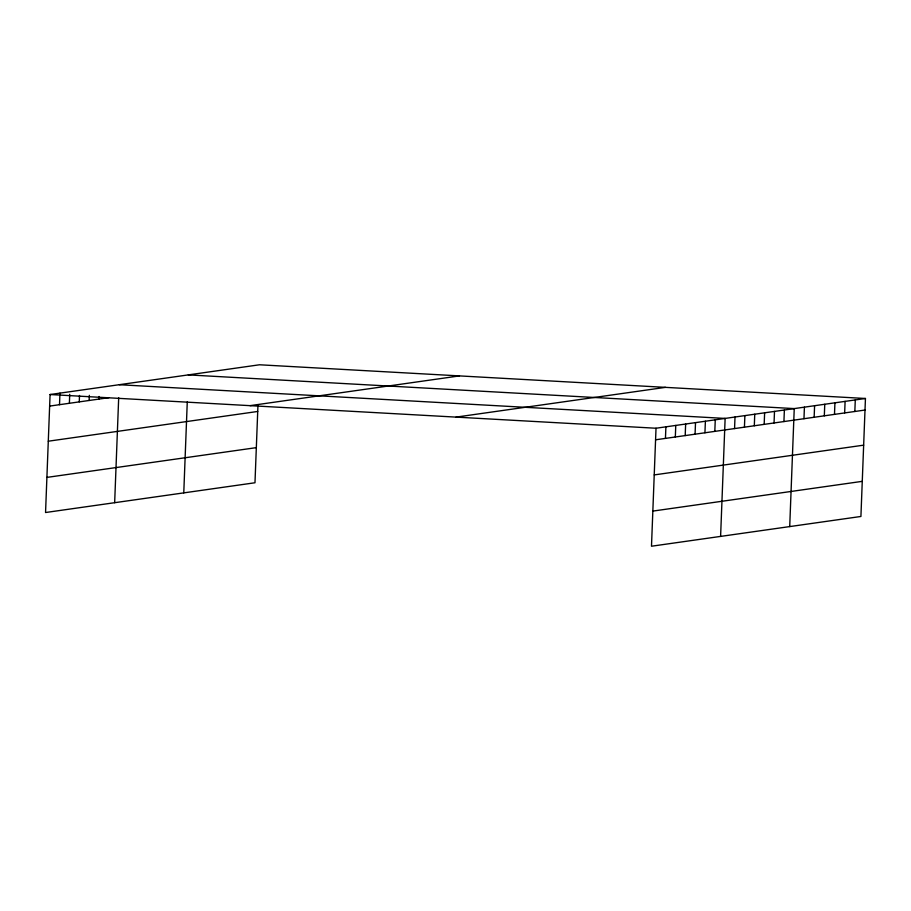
<?xml version="1.0" encoding="UTF-8"?>
<svg xmlns="http://www.w3.org/2000/svg" width="911" height="911" viewBox="0 0 911 911"><rect width="100%" height="100%" fill="white"/><g stroke="black" fill="none" stroke-linecap="round" stroke-linejoin="round"><path stroke-width="1.37" d="M865.45 398.483L656.022 428.238L651.49 546.224L860.918 516.469L865.45 398.483L259.51 364.776L50.082 394.531L45.55 512.517L254.978 482.762L257.938 405.839M59.511 404.689L59.955 393.131M69.384 403.277L69.726 394.292M79.257 401.876L79.508 395.454M89.13 400.476L89.324 395.34M99.003 399.075L99.105 396.501M114.661 502.701L118.692 397.674M183.771 492.885L187.267 401.91M665.451 438.385L665.895 426.826M675.324 436.984L675.768 425.426M685.197 435.583L685.641 424.025M695.07 434.183L695.514 422.624M704.943 432.782L705.387 421.224M714.816 431.381L715.26 419.823M720.601 536.408L725.133 418.422L119.193 384.715M734.562 428.569L735.006 417.01M744.435 427.168L744.879 415.61M754.308 425.767L754.752 414.209M764.181 424.367L764.625 412.808M774.054 422.966L774.498 411.408M783.927 421.565L784.371 410.007M789.712 526.581L794.244 408.595L188.304 374.899M803.969 418.718L804.413 407.16M814.149 417.272L814.593 405.714M824.318 415.826L824.762 404.268M834.487 414.38L834.932 402.821M844.656 412.934L845.101 401.375M854.837 411.487L855.281 399.929M49.638 406.09L108.876 397.674M250.047 405.646L459.474 375.901M48.294 441.209L257.722 411.465M456.058 417.113L665.485 387.357M46.894 477.398L256.333 447.643M655.578 439.797L865.006 410.041M654.223 474.916L863.662 445.16M652.834 511.094L862.261 481.35M50.082 394.531L656.022 428.238"/></g></svg>
